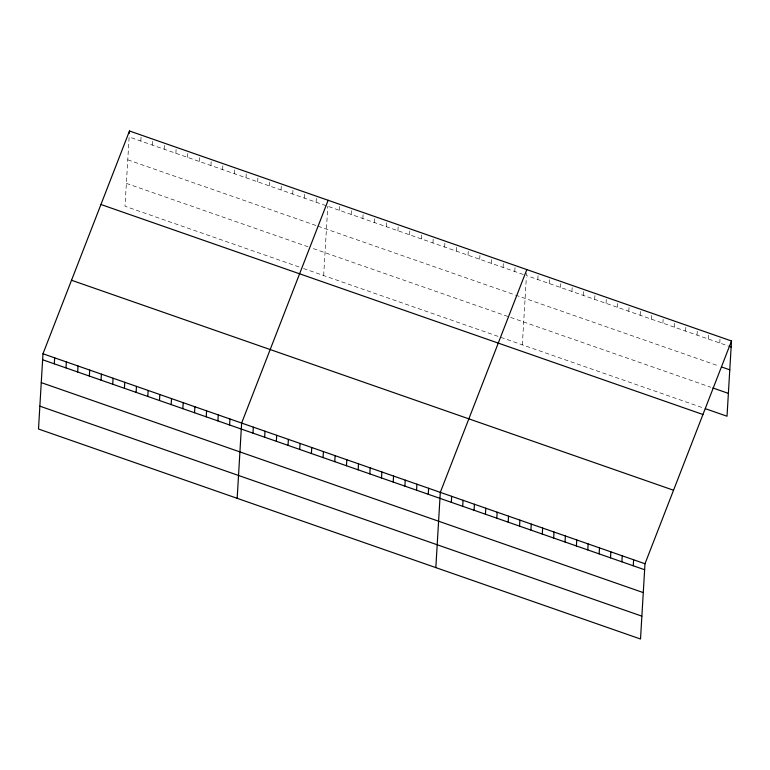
<?xml version="1.0" encoding="UTF-8"?>
<svg xmlns="http://www.w3.org/2000/svg" width="770" height="770" viewBox="0 0 770 770"><rect width="100%" height="100%" fill="white"/><g stroke="black" fill="none" stroke-linecap="round" stroke-linejoin="round"><path stroke-width="0.58" stroke-dasharray="3.85 2.89" d="M140.814 141.054L141.17 135.058M152.499 145.135L152.855 139.139M164.183 149.207L164.539 143.22M175.868 153.288L176.224 147.291M187.553 157.359L187.909 151.372M199.247 161.44L199.603 155.444M210.932 165.512L211.288 159.525M222.617 169.593L222.973 163.596M234.301 173.664L234.658 167.677M245.986 177.745L246.342 171.749M257.671 181.816L258.027 175.83M269.356 185.897L269.712 179.901M281.05 189.969L281.406 183.982M292.735 194.05L293.091 188.053M304.419 198.121L304.776 192.134M316.104 202.202L316.46 196.206M323.679 275.544L327.789 206.273M339.474 210.354L339.83 204.358M351.168 214.426L351.524 208.439M362.853 218.507L363.209 212.51M374.538 222.578L374.894 216.591M386.222 226.659L386.579 220.663M397.907 230.731L398.263 224.744M409.592 234.812L409.948 228.815M421.277 238.883L421.633 232.896M432.971 242.964L433.327 236.968M444.656 247.035L445.012 241.048M456.341 251.116L456.697 245.12M468.025 255.197L468.381 249.201M479.71 259.269L480.066 253.272M491.395 263.35L491.751 257.353M503.089 267.421L503.445 261.434M514.774 271.502L515.13 265.506M522.339 344.835L526.343 277.479M526.603 273.177L526.459 275.573L728.045 345.894M537.826 279.539L538.182 273.552M549.202 283.504L549.559 277.518M560.57 287.47L560.926 281.483M571.946 291.445L572.303 285.449M583.313 295.411L583.67 289.414M594.69 299.376L595.046 293.38M606.057 303.342L606.413 297.345M617.434 307.307L617.781 301.311M628.801 311.272L629.157 305.286M640.168 315.238L640.524 309.251M651.545 319.204L651.901 313.217M662.912 323.169L663.268 317.182M674.289 327.144L674.645 321.148M685.656 331.11L686.012 325.113M697.033 335.075L697.389 329.079M708.4 339.041L708.756 333.044M719.777 343.006L720.133 337.01M523.273 274.467L129.129 136.983L125.01 206.245L300.3 267.392M127.772 159.833L316.874 225.803M317.933 226.168L513.417 294.352M515.534 295.093L718.41 365.865M126.367 183.385L308.038 246.756M313.351 248.604L710.816 387.252M303.495 268.499L703.251 407.946"/><path stroke-width="1.16" d="M42.976 353.767L38.5 429.015L640.515 639.013L644.99 563.755L731.5 340.985L129.485 130.987L42.976 353.767L644.99 563.755M54.304 363.835L54.66 357.838M65.989 367.906L66.345 361.919M77.674 371.987L78.03 365.991M89.359 376.058L89.715 370.072M101.043 380.139L101.399 374.143M112.728 384.211L113.084 378.224M129.341 133.383L129.485 130.987M124.422 388.292L124.778 382.295M136.107 392.363L136.463 386.376M147.792 396.444L148.148 390.448M159.477 400.516L159.833 394.529M171.161 404.597L171.517 398.6M182.846 408.668L183.202 402.681M194.541 412.749L194.897 406.753M206.225 416.82L206.581 410.833M217.91 420.901L218.266 414.905M229.595 424.973L229.951 418.986M237.17 498.315L241.636 423.057L328.145 200.287M252.964 433.125L253.32 427.138M264.649 437.206L265.005 431.21M276.343 441.277L276.7 435.291M288.028 445.358L288.384 439.362M299.713 449.439L300.069 443.443M311.398 453.511L311.754 447.514M323.082 457.592L323.439 451.595M334.767 461.663L335.123 455.676M346.462 465.744L346.818 459.748M358.146 469.816L358.502 463.829M369.831 473.897L370.187 467.9M381.516 477.968L381.872 471.981M393.2 482.049L393.557 476.053M404.885 486.12L405.241 480.133M416.58 490.201L416.936 484.205M428.264 494.273L428.62 488.286M435.83 567.615L440.305 492.357L526.815 269.587M451.316 502.319L451.672 496.323M462.693 506.285L463.049 500.288M474.06 510.25L474.416 504.254M485.437 514.216L485.793 508.229M496.804 518.181L497.16 512.194M508.181 522.147L508.537 516.16M519.548 526.112L519.904 520.125M530.915 530.087L531.271 524.091M542.292 534.053L542.648 528.056M553.659 538.018L554.015 532.022M565.036 541.984L565.392 535.987M576.403 545.949L576.759 539.953M587.779 549.915L588.136 543.928M599.147 553.88L599.503 547.894M610.523 557.846L610.88 551.859M621.89 561.811L622.247 555.825M633.258 565.786L633.614 559.79M731.5 340.985L727.024 416.233L705.32 408.668M729.075 346.25L731.144 346.972M721.519 366.944L729.787 369.831M712.876 387.974L728.391 393.383M100.937 204.502L702.952 414.501M71.523 280.251L673.538 490.24M42.62 359.754L644.634 569.752M41.253 382.613L643.277 592.602M39.857 406.165L641.872 616.154"/></g></svg>
